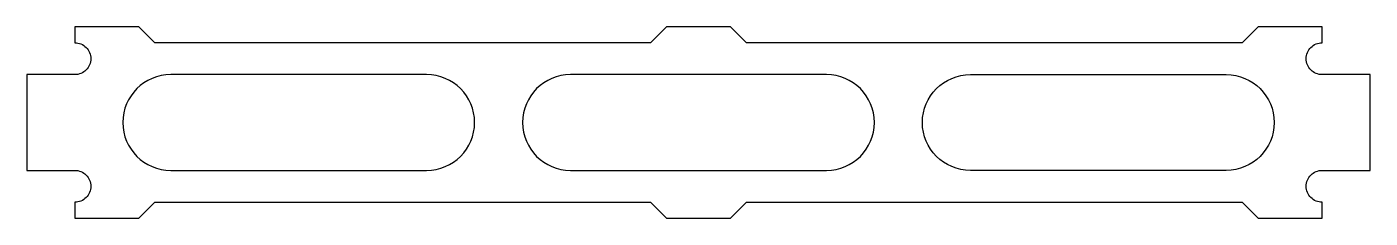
# Model space of a CAD drawing. Header units: millimetres. Extents: x -21 to 21, y 0 to 6.
import ezdxf

# ---------------------------------------------------------------- set-up
doc = ezdxf.new("R2010")
doc.units = ezdxf.units.MM
doc.layers.add('Par_defaut', color=70, linetype='Continuous')

msp = doc.modelspace()

# ---------------------------------------------------------------- linework, layer by layer
at = {"layer": 'Par_defaut'}
for points in [[(-19.5, 4.5), (-21, 4.5), (-21, 1.5), (-19.5, 1.5, -0.414214), (-19, 1, -0.414214), (-19.5, 0.5), (-19.5, 0), (-17.5, 0), (-17, 0.5), (-1.5, 0.5), (-1, 0), (0, 0), (1, 0), (1.5, 0.5), (17, 0.5), (17.5, 0), (19.5, 0), (19.5, 0.5, -0.414214), (19, 1, -0.414214), (19.5, 1.5), (21, 1.5), (21, 4.5), (19.5, 4.5, -0.414214), (19, 5, -0.414214), (19.5, 5.5), (19.5, 6), (17.5, 6), (17, 5.5), (1.5, 5.5), (1, 6), (0, 6), (-1, 6), (-1.5, 5.5), (-17, 5.5), (-17.5, 6), (-19.5, 6), (-19.5, 5.5, -0.414214), (-19, 5, -0.414214)], [(-16.5, 4.5, 1), (-16.5, 1.5), (-8.5, 1.5, 1), (-8.5, 4.5)], [(-4, 4.5, 1), (-4, 1.5), (4, 1.5, 1), (4, 4.5)], [(16.5, 4.5, -1), (16.5, 1.5), (8.5, 1.5, -1), (8.5, 4.5)]]:
    msp.add_lwpolyline(points, format="xyb", close=True, dxfattribs=at)

doc.saveas('drawing.dxf')
